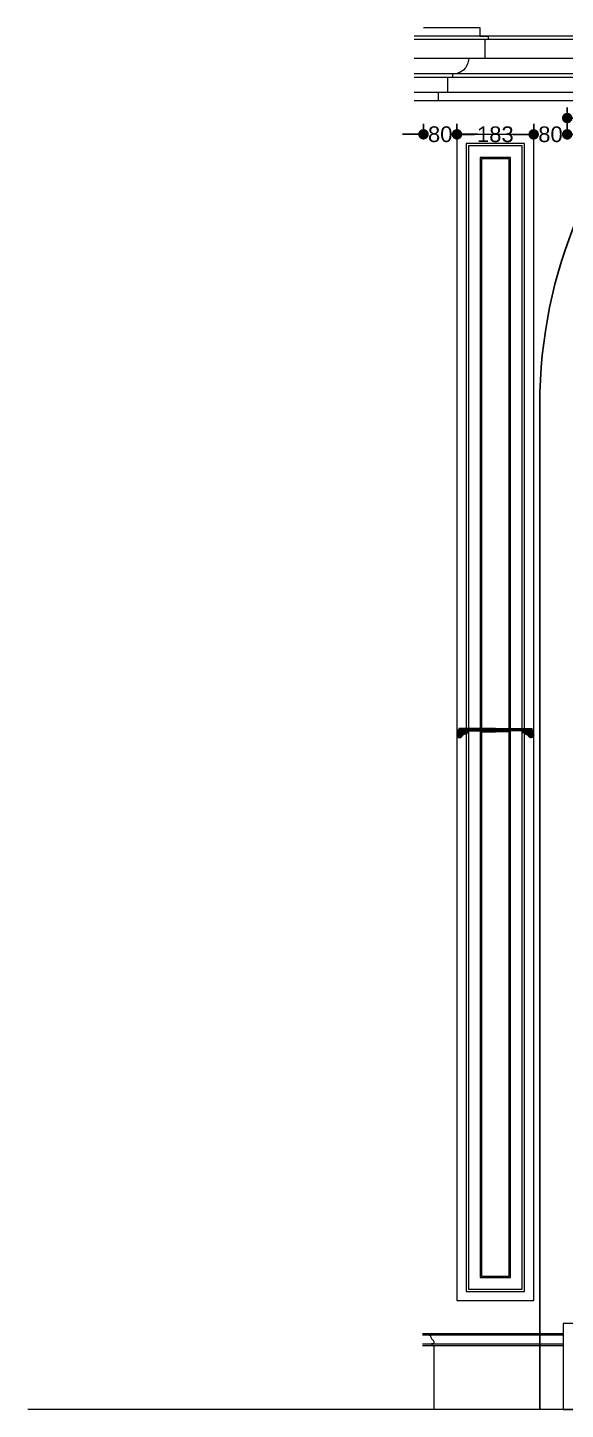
# Model space of a CAD drawing. Header units: inches. Extents: x -20583 to 399182, y -24453 to 525552.
# Drawn here: x 59975 to 61257, y 33185 to 36485 of the extents above; entities that cross this region are included whole.
import ezdxf
from ezdxf.lldxf.tags import DXFTag

# ---------------------------------------------------------------- set-up
doc = ezdxf.new("R2010")
doc.units = ezdxf.units.IN
doc.header["$LTSCALE"] = 1000
doc.header["$MEASUREMENT"] = 0
doc.header["$PDMODE"] = 35
doc.linetypes.add('DASHED', pattern=[0.75, 0.5, -0.25])
doc.linetypes.add('HIDDEN', pattern=[0.375, 0.25, -0.125])
for name, color, linetype in [('8', 8, 'Continuous'), ('A-Hidden', 8, 'HIDDEN'), ('WOOD 01', 34, 'Continuous')]:
    doc.layers.add(name, color=color, linetype=linetype)
doc.layers.add('Fabric', color=253, linetype='Continuous', lineweight=0)
doc.layers.add('GRC', color=41, linetype='Continuous', lineweight=0)
doc.styles.get("Standard").update_dxf_attribs({"font": 'arial.ttf'})
tags = doc.linetypes.add('DASHED2', pattern=[0.375, 0.25, -0.125]).pattern_tags.tags
tags[6:7] = [DXFTag(74, 4), DXFTag(75, 0), DXFTag(340, '0'), DXFTag(46, 1.0), DXFTag(50, 0.0), DXFTag(44, 0.0), DXFTag(45, 0.0)]
tags[4:5] = [DXFTag(74, 4), DXFTag(75, 0), DXFTag(340, '0'), DXFTag(46, 1.0), DXFTag(50, 0.0), DXFTag(44, 0.0), DXFTag(45, 0.0)]
doc.dimstyles.new('chester 25', dxfattribs={"dimscale": 0.25, "dimtxt": 150, "dimasz": 100, "dimexe": 100, "dimexo": 20, "dimgap": 40, "dimtad": 0, "dimdec": 0, "dimzin": 0, "dimdsep": 46, "dimtxsty": 'Standard', "dimblk": 'DOT', "dimcen": 100, "dimclrd": 1, "dimclre": 1, "dimclrt": 3, "dimadec": 0, "dimazin": 0, "dimtfac": 1, "dimtdec": 0, "dimtofl": 0, "dimtmove": 0, "dimatfit": 3, "dimfxl": 1, "dimtolj": 1, "dimtzin": 0, "dimlwd": -1, "dimarcsym": 0})

# ---------------------------------------------------------------- blocks, each defined once
blk = doc.blocks.new('_Dot')
at = {"color": 0, "linetype": 'ByBlock', "lineweight": -2}
blk.add_line((-0.5, 0), (-1, 0), dxfattribs=at)
at = {"color": 0, "linetype": 'ByBlock', "const_width": 0.5}
blk.add_lwpolyline([(-0.25, 0, 1), (0.25, 0, 1)], format="xyb", close=True, dxfattribs=at)
blk = doc.blocks.new('*D214')
at = {"color": 1, "lineweight": -2, "transparency": 16777216}
for p, q in [((60919.1, 36229), (60919.1, 36255.3)), ((60999, 36229.1), (60999, 36255.3))]:
    blk.add_line(p, q, dxfattribs=at)
at = {"color": 1, "transparency": 16777216}
for p, q in [((60894.1, 36230.3), (60869.1, 36230.3)), ((61024, 36230.3), (61049, 36230.3))]:
    blk.add_line(p, q, dxfattribs=at)
at = {"layer": 'Defpoints', "color": 0, "transparency": 16777216}
for p in [(60919.1, 36224), (60999, 36230.3), (60999, 36224.1, 0)]:
    blk.add_point(p, dxfattribs=at)
at = {"color": 1, "transparency": 16777216, "xscale": 25, "yscale": 25, "zscale": 25}
blk.add_blockref('_Dot', (60919.1, 36230.3), dxfattribs=at)
at = {"color": 1, "transparency": 16777216, "xscale": 25, "yscale": 25, "zscale": 25, "rotation": 179.9999999966649}
blk.add_blockref('_Dot', (60999, 36230.3), dxfattribs=at)
at = {"color": 3, "transparency": 16777216, "insert": (60959, 36230.3), "char_height": 37.5, "attachment_point": 5, "rotation": 360}
blk.add_mtext('\\A1;80', dxfattribs=at)
blk = doc.blocks.new('*D215')
at = {"color": 1, "lineweight": -2, "transparency": 16777216}
for p, q in [((60999, 36229.1), (60999, 36255.2)), ((61182, 36235.1), (61182, 36255.2))]:
    blk.add_line(p, q, dxfattribs=at)
at = {"color": 1, "transparency": 16777216}
for p, q in [((61024, 36230.2), (61040.9, 36230.2)), ((61157, 36230.2), (61140.2, 36230.2))]:
    blk.add_line(p, q, dxfattribs=at)
at = {"layer": 'Defpoints', "color": 0, "transparency": 16777216}
for p in [(60999, 36224.1, 0), (61182, 36230.2), (61182, 36230.1, 0)]:
    blk.add_point(p, dxfattribs=at)
at = {"color": 1, "transparency": 16777216, "xscale": 25, "yscale": 25, "zscale": 25, "rotation": 179.9999999966649}
blk.add_blockref('_Dot', (60999, 36230.2), dxfattribs=at)
at = {"color": 1, "transparency": 16777216, "xscale": 25, "yscale": 25, "zscale": 25}
blk.add_blockref('_Dot', (61182, 36230.2), dxfattribs=at)
at = {"color": 3, "transparency": 16777216, "insert": (61090.5, 36230.2), "char_height": 37.5, "attachment_point": 5, "rotation": 360}
blk.add_mtext('\\A1;183', dxfattribs=at)
blk = doc.blocks.new('*D216')
at = {"color": 1, "lineweight": -2, "transparency": 16777216}
for p, q in [((61182, 36235.1), (61182, 36255.2)), ((61262, 36235.1), (61262, 36255.2))]:
    blk.add_line(p, q, dxfattribs=at)
at = {"color": 1, "transparency": 16777216}
for p, q in [((61157, 36230.2), (61132, 36230.2)), ((61287, 36230.2), (61312, 36230.2))]:
    blk.add_line(p, q, dxfattribs=at)
at = {"layer": 'Defpoints', "color": 0, "transparency": 16777216}
for p in [(61182, 36230.1, 0), (61262, 36230.2), (61262, 36230.1, 0)]:
    blk.add_point(p, dxfattribs=at)
at = {"color": 1, "transparency": 16777216, "xscale": 25, "yscale": 25, "zscale": 25}
blk.add_blockref('_Dot', (61182, 36230.2), dxfattribs=at)
at = {"color": 1, "transparency": 16777216, "xscale": 25, "yscale": 25, "zscale": 25, "rotation": 179.9999999966649}
blk.add_blockref('_Dot', (61262, 36230.2), dxfattribs=at)
at = {"color": 3, "transparency": 16777216, "insert": (61222, 36230.2), "char_height": 37.5, "attachment_point": 5, "rotation": 360}
blk.add_mtext('\\A1;80', dxfattribs=at)
blk = doc.blocks.new('*D217')
at = {"color": 1, "lineweight": -2, "transparency": 16777216}
for p, q in [((61262, 36235.2), (61262, 36294.2)), ((61756.6, 36235.1), (61756.6, 36294.2))]:
    blk.add_line(p, q, dxfattribs=at)
at = {"color": 1, "transparency": 16777216}
for p, q in [((61287, 36269.2), (61457, 36269.2)), ((61731.6, 36269.2), (61561.6, 36269.2))]:
    blk.add_line(p, q, dxfattribs=at)
at = {"layer": 'Defpoints', "color": 0, "transparency": 16777216}
for p in [(61756.6, 36269.2), (61262, 36230.2), (61756.6, 36230.1, 0)]:
    blk.add_point(p, dxfattribs=at)
at = {"color": 1, "transparency": 16777216, "xscale": 25, "yscale": 25, "zscale": 25, "rotation": 179.9999999966649}
blk.add_blockref('_Dot', (61262, 36269.2), dxfattribs=at)
at = {"color": 1, "transparency": 16777216, "xscale": 25, "yscale": 25, "zscale": 25}
blk.add_blockref('_Dot', (61756.6, 36269.2), dxfattribs=at)
at = {"color": 3, "transparency": 16777216, "insert": (61509.3, 36269.2), "char_height": 37.5, "attachment_point": 5, "rotation": 360}
blk.add_mtext('\\A1;495', dxfattribs=at)

msp = doc.modelspace()

# ---------------------------------------------------------------- hatches: boundary and pattern name
at = {"lineweight": 0}
h = msp.add_hatch(dxfattribs=at)
h.set_pattern_fill('ANSI31', color=256, scale=0.25, style=0)
h.set_pattern_definition([(225, (66215.80195, 34358.2363), (0.56126601, -0.56126601), [])])
edge = h.paths.add_edge_path()
edge.add_line((61090.5, 34803), (61057.5, 34803))
edge.add_arc((61057.6, 34806.6), 3.56, -171.4876, -91.7351, ccw=False)
edge.add_line((61054, 34806), (61026.2, 34806))
edge.add_line((61026.2, 34806), (61026.2, 34801.2))
edge.add_line((61026.2, 34801.2), (61020.8, 34801.2))
edge.add_line((61020.8, 34801.2), (61020.8, 34798.7))
edge.add_line((61020.8, 34798.7), (61019.4, 34798.7))
edge.add_arc((61020.2, 34789.4), 9.31, 95.3603, 127.6454)
edge.add_arc((61025.5, 34784.7), 16.4, 132.2528, 146.497)
edge.add_arc((61001.4, 34801), 12.8, -59.1586, -34.59, ccw=False)
edge.add_arc((61005, 34795.2), 5.95, -110.5544, -60.6564, ccw=False)
edge.add_arc((61005.7, 34795.8), 6.76, -161.0857, -114.3813, ccw=False)
edge.add_arc((61005.4, 34795.5), 6.31, -213.011, -162.9302, ccw=False)
edge.add_arc((60978, 34811.5), 25.5, -29.7482, -25.3693)
edge.add_arc((60994.4, 34803.2), 7.09, -21.2748, 0.7409)
edge.add_line((61001.4, 34803.3), (61001.4, 34807.6))
edge.add_line((61001.4, 34807.6), (61003.8, 34807.6))
edge.add_line((61003.8, 34807.6), (61003.8, 34811.1))
edge.add_line((61003.8, 34811.1), (61090.5, 34811.1))
edge.add_line((61090.5, 34811.1), (61090.5, 34803))
h = msp.add_hatch(dxfattribs=at)
h.set_pattern_fill('ANSI31', color=256, scale=0.25, style=0)
h.set_pattern_definition([(225, (66240.1667, 34358.2363), (0.56126601, -0.56126601), [])])
edge = h.paths.add_edge_path()
edge.add_line((61090.5, 34803), (61123.6, 34803))
edge.add_arc((61123.5, 34806.6), 3.56, -88.2649, -8.5124)
edge.add_line((61127, 34806), (61154.9, 34806))
edge.add_line((61154.9, 34806), (61154.9, 34801.2))
edge.add_line((61154.9, 34801.2), (61160.3, 34801.2))
edge.add_line((61160.3, 34801.2), (61160.3, 34798.7))
edge.add_line((61160.3, 34798.7), (61161.7, 34798.7))
edge.add_arc((61160.9, 34789.4), 9.31, 52.3546, 84.6397, ccw=False)
edge.add_arc((61155.5, 34784.7), 16.4, 33.503, 47.7472, ccw=False)
edge.add_arc((61179.7, 34801), 12.8, -145.41, -120.8414)
edge.add_arc((61176.1, 34795.2), 5.95, -119.3436, -69.4456)
edge.add_arc((61175.4, 34795.8), 6.76, -65.6187, -18.9143)
edge.add_arc((61175.7, 34795.5), 6.31, -17.0698, 33.011)
edge.add_arc((61203.1, 34811.5), 25.5, -154.6307, -150.2518, ccw=False)
edge.add_arc((61186.7, 34803.2), 7.09, -180.7409, -158.7252, ccw=False)
edge.add_line((61179.6, 34803.3), (61179.6, 34807.6))
edge.add_line((61179.6, 34807.6), (61177.3, 34807.6))
edge.add_line((61177.3, 34807.6), (61177.3, 34811.1))
edge.add_line((61177.3, 34811.1), (61090.5, 34811.1))
edge.add_line((61090.5, 34811.1), (61090.5, 34803))

# ---------------------------------------------------------------- linework, layer by layer
at = {"layer": '8', "linetype": 'DASHED2', "ltscale": 200, "elevation": 0}
msp.add_lwpolyline([(61196.6, 33185.1), (61196.6, 35585.1)], dxfattribs=at)
at = {"layer": '8', "linetype": 'DASHED2', "ltscale": 200}
msp.add_arc((62346.6, 35585.1, 0), 1150, 0, 180, dxfattribs=at)
at = {"layer": 'A-Hidden', "linetype": 'DASHED', "lineweight": 0, "ltscale": 10}
msp.add_line((69234.9, 33185.1, 0), (59975, 33185.1, 0), dxfattribs=at)
at = {"layer": 'Fabric', "color": 1, "lineweight": 0, "elevation": 0}
for points in [[(61003.8, 34811.1), (61003.8, 34807.6), (61001.4, 34807.6), (61001.4, 34803.3, -0.096358), (61001, 34800.6, -0.019109), (61000.1, 34798.9, 0.222065), (60999.3, 34793.6, 0.206655), (61002.9, 34789.6, 0.221228), (61007.9, 34790, 0.107613), (61011.9, 34793.7, -0.062232), (61014.5, 34796.8, -0.141809), (61019.4, 34798.7), (61020.8, 34798.7), (61020.8, 34801.2), (61026.2, 34801.2), (61026.2, 34806), (61054, 34806), (61054, 34806, 0.362748), (61057.5, 34803), (61090.5, 34803), (61090.5, 34811.1)], [(61177.3, 34811.1), (61177.3, 34807.6), (61179.6, 34807.6), (61179.6, 34803.3, 0.096358), (61180.1, 34800.6, 0.019109), (61181, 34798.9, -0.222065), (61181.8, 34793.6, -0.206655), (61178.1, 34789.6, -0.221228), (61173.1, 34790, -0.107613), (61169.2, 34793.7, 0.062232), (61166.5, 34796.8, 0.141809), (61161.7, 34798.7), (61160.3, 34798.7), (61160.3, 34801.2), (61154.9, 34801.2), (61154.9, 34806), (61127, 34806), (61127, 34806, -0.362748), (61123.6, 34803), (61090.5, 34803), (61090.5, 34811.1)]]:
    msp.add_lwpolyline(points, format="xyb", close=True, dxfattribs=at)
at = {"layer": 'GRC', "lineweight": 0}
for p, q in [((66501.9, 36465.1, 0), (60896.5, 36465.1, 0)), ((66501.9, 36456.4, 0), (60896.5, 36456.4, 0)), ((66510.5, 36411.1, 0), (60896.5, 36411.1, 0)), ((66587.5, 36374.8, 0), (60896.5, 36374.8, 0)), ((66587.5, 36366.1, 0), (60896.5, 36366.1, 0)), ((66599.5, 36329.9, 0), (60896.5, 36329.9, 0)), ((66621.4, 36310.1, 0), (60896.5, 36310.1, 0))]:
    msp.add_line(p, q, dxfattribs=at)
at = {"layer": 'GRC', "lineweight": 0, "elevation": 0}
msp.add_lwpolyline([(60919.1, 36485.1), (61053.7, 36485.1), (61053.7, 36465.1), (61073.7, 36465.1), (61073.7, 36456.4), (61067.8, 36456.4, 0.415481), (61065.1, 36453.6), (61065.1, 36411.1), (61026.3, 36411.1, -0.439979), (60988.1, 36374.8), (60988.1, 36366.1), (60976.1, 36366.1), (60976.1, 36329.9), (60954.2, 36329.9), (60954.2, 36310.1), (60929.1, 36310.1)], format="xyb", dxfattribs=at)
for points in [[(61182, 36230.1), (60999, 36230.1), (60999, 33445.1), (61182, 33445.1)], [(61160.3, 36208.3), (61020.8, 36208.3), (61020.8, 33466.9), (61160.3, 33466.9)], [(61154.9, 36203), (61026.2, 36203), (61026.2, 33472.2), (61154.9, 33472.2)], [(61127, 36175.1), (61054, 36175.1), (61054, 33500.1), (61127, 33500.1)], [(61123.6, 36171.7), (61057.5, 36171.7), (61057.5, 33503.5), (61123.6, 33503.5)]]:
    msp.add_lwpolyline(points, close=True, dxfattribs=at)
at = {"layer": 'WOOD 01', "lineweight": 0, "ltscale": 500}
for p, q in [((61252.9, 33365.1, 0), (60916.5, 33365.1, 0)), ((61252.9, 33362.1, 0), (60916.5, 33362.1, 0)), ((61252.9, 33341, 0), (60916.5, 33341, 0)), ((61252.9, 33336.5, 0), (60916.5, 33336.5, 0))]:
    msp.add_line(p, q, dxfattribs=at)
at = {"layer": 'WOOD 01', "lineweight": 0, "ltscale": 500, "elevation": 0}
msp.add_lwpolyline([(60919.1, 33365.1), (60933, 33365.1), (60933, 33362.1), (60936, 33362.1, 0.110413), (60937.2, 33355.6, 0.138776), (60942.1, 33350, -0.783517), (60938.4, 33341.3, 0.367577), (60944, 33336.5), (60944, 33185.1)], format="xyb", dxfattribs=at)
for points in [[(61401.3, 33390.1), (61252, 33390.1), (61252, 33185.1), (61401.3, 33185.1)], [(61372, 33390.1), (61252, 33390.1), (61252, 33185.1), (61372, 33185.1)]]:
    msp.add_lwpolyline(points, close=True, dxfattribs=at)

# ---------------------------------------------------------------- dimensions: what is measured, and where the dimension line sits
dim = msp.add_linear_dim(base=(61756.6, 36269.2, 0), p1=(61262, 36230.2, 0), p2=(61756.6, 36230.1, 0), angle=180, dimstyle='chester 25')
dim.commit()
dim.dimension.update_dxf_attribs({"geometry": '*D217', "text_midpoint": (61509.3, 36269.2, 0)})
dim = msp.add_linear_dim(base=(60999, 36230.3, 0), p1=(60919.1, 36224, 0), p2=(60999, 36224.1, 0), angle=180, dimstyle='chester 25')
dim.commit()
dim.dimension.update_dxf_attribs({"geometry": '*D214', "text_midpoint": (60959, 36230.3, 0), "dimtype": 160})
dim = msp.add_linear_dim(base=(61182, 36230.2, 0), p1=(60999, 36224.1, 0), p2=(61182, 36230.1, 0), angle=180, dimstyle='chester 25', override={"dimtmove": 1})
dim.commit()
dim.dimension.update_dxf_attribs({"geometry": '*D215', "text_midpoint": (61090.5, 36230.2, 0)})
dim = msp.add_linear_dim(base=(61262, 36230.2, 0), p1=(61182, 36230.1, 0), p2=(61262, 36230.1, 0), angle=180, dimstyle='chester 25', override={"dimtmove": 1})
dim.commit()
dim.dimension.update_dxf_attribs({"geometry": '*D216', "text_midpoint": (61222, 36230.2, 0), "dimtype": 160})

doc.saveas('drawing.dxf')
